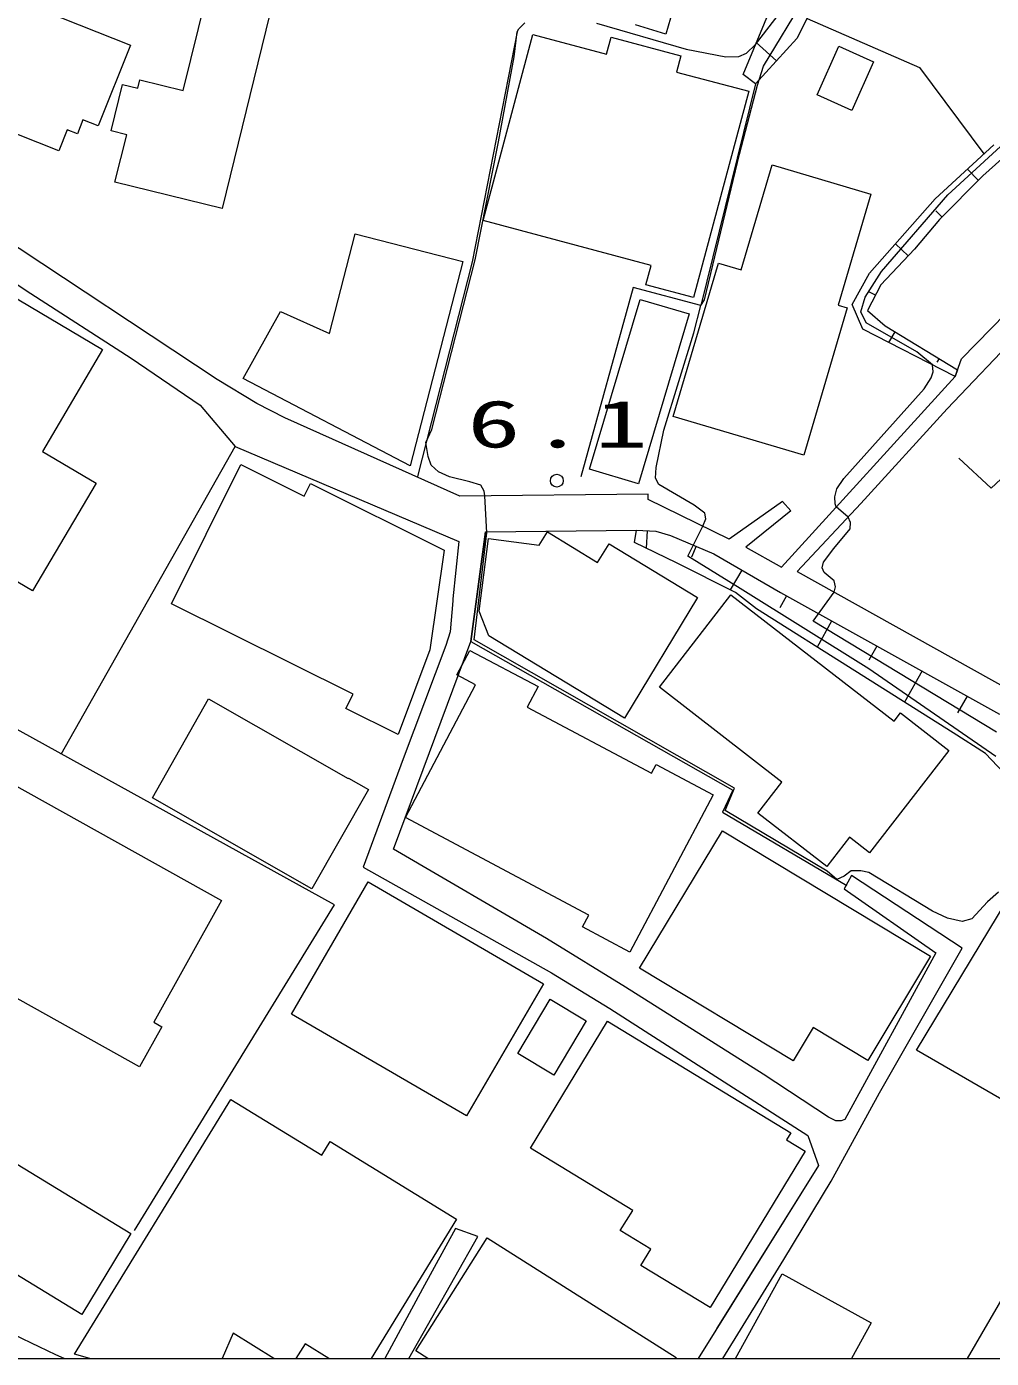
# Model space of a CAD drawing. Units: millimetres on the paper. Extents: x 20 to 1662, y 20 to 574.
# Drawn here: x 45.65 to 56.86, y 106 to 121.47 of the extents above; entities that cross this region are included whole.
import ezdxf

# ---------------------------------------------------------------- set-up
doc = ezdxf.new("R2010")
doc.units = ezdxf.units.MM
doc.layers.add('D-SUV', color=8, linetype='Continuous', lineweight=13)
doc.layers.add('D-TTL-LINE', color=7, linetype='Continuous', lineweight=13)
doc.styles.add('ＭＳ ゴシック', font='')
doc.styles.get('ＭＳ ゴシック').set_extended_font_data('MS Gothic')

msp = doc.modelspace()

# ---------------------------------------------------------------- linework, layer by layer
at = {"layer": 'D-SUV'}
for p, q in [((53.979, 120.911), (54.615, 122.441)), ((44.549, 122.171), (46.861, 121.249)), ((47.475, 120.725), (47.801, 122.053)), ((54.215, 121.007), (54.763, 121.909)), ((48.543, 121.871), (47.927, 119.353)), ((53.191, 121.749), (53.081, 121.379)), ((54.855, 121.827), (54.605, 121.327)), ((54.125, 121.259), (54.415, 121.635)), ((51.355, 121.405), (51.375, 121.439)), ((51.375, 121.439), (51.445, 121.511)), ((52.277, 121.505), (53.317, 121.205)), ((53.081, 121.379), (52.729, 121.485)), ((54.723, 121.561), (56.029, 120.991)), ((51.355, 121.405), (50.833, 118.735)), ((50.961, 119.215), (51.537, 121.375)), ((51.321, 121.115), (51.355, 121.405)), ((51.537, 121.375), (52.393, 121.145)), ((52.393, 121.145), (52.445, 121.343)), ((52.445, 121.343), (53.255, 121.127)), ((54.019, 121.159), (54.125, 121.259)), ((54.605, 121.327), (54.125, 120.803)), ((54.367, 121.067), (54.133, 121.281)), ((46.861, 121.249), (46.487, 120.313)), ((51.139, 120.129), (51.321, 121.115)), ((53.255, 121.127), (53.205, 120.939)), ((53.317, 121.205), (53.781, 121.117)), ((53.781, 121.117), (53.929, 121.121)), ((53.929, 121.121), (54.019, 121.159)), ((54.839, 120.673), (55.091, 121.239)), ((55.091, 121.239), (55.495, 121.057)), ((54.149, 120.785), (54.215, 121.007)), ((55.495, 121.057), (55.243, 120.493)), ((56.029, 120.991), (56.777, 119.989)), ((46.637, 120.255), (46.769, 120.795)), ((46.769, 120.795), (46.945, 120.753)), ((46.945, 120.753), (46.969, 120.849)), ((46.969, 120.849), (47.475, 120.725)), ((53.205, 120.939), (54.045, 120.715)), ((54.125, 120.803), (53.487, 118.227)), ((54.125, 120.803), (53.979, 120.911)), ((54.045, 120.715), (53.405, 118.321)), ((53.939, 119.985), (54.149, 120.785)), ((55.243, 120.493), (54.839, 120.673)), ((46.309, 120.385), (46.245, 120.221)), ((46.487, 120.313), (46.309, 120.385)), ((56.359, 119.513), (57.269, 120.351)), ((57.553, 120.441), (56.765, 119.733)), ((46.029, 120.023), (45.541, 120.217)), ((46.125, 120.267), (46.029, 120.023)), ((46.245, 120.221), (46.125, 120.267)), ((46.817, 120.211), (46.637, 120.255)), ((46.681, 119.659), (46.817, 120.211)), ((50.867, 118.759), (51.139, 120.129)), ((56.211, 119.467), (56.893, 120.095)), ((47.869, 117.369), (43.923, 119.971)), ((53.533, 118.295), (53.939, 119.985)), ((53.957, 118.641), (54.317, 119.861)), ((54.317, 119.861), (55.465, 119.521)), ((56.765, 119.733), (56.261, 119.227)), ((56.715, 119.681), (56.585, 119.813)), ((47.927, 119.353), (46.681, 119.659)), ((44.149, 119.399), (45.703, 118.365)), ((44.149, 119.399), (45.703, 118.365)), ((55.465, 119.521), (55.085, 118.233)), ((55.447, 118.601), (56.211, 119.467)), ((55.587, 118.623), (56.359, 119.513)), ((56.291, 119.257), (56.221, 119.327)), ((52.911, 118.693), (50.961, 119.215)), ((56.261, 119.227), (55.971, 118.881)), ((44.399, 118.981), (46.537, 117.715)), ((49.175, 117.901), (49.473, 119.059)), ((49.473, 119.059), (50.723, 118.737)), ((55.899, 118.805), (55.749, 118.945)), ((55.971, 118.881), (55.579, 118.467)), ((50.723, 118.737), (50.111, 116.367)), ((50.833, 118.735), (50.195, 116.243)), ((50.361, 116.789), (50.867, 118.759)), ((52.851, 118.469), (52.911, 118.693)), ((53.169, 116.937), (53.695, 118.719)), ((53.695, 118.719), (53.957, 118.641)), ((55.247, 118.239), (55.447, 118.601)), ((55.399, 118.325), (55.587, 118.623)), ((45.703, 118.365), (46.869, 117.615)), ((52.701, 118.437), (52.095, 116.239)), ((53.487, 118.227), (52.701, 118.437)), ((53.405, 118.321), (52.851, 118.469)), ((55.349, 118.153), (55.399, 118.325)), ((55.579, 118.467), (55.427, 118.169)), ((55.517, 118.347), (55.435, 118.389)), ((57.697, 118.445), (56.353, 117.029)), ((56.519, 117.607), (57.353, 118.465)), ((52.195, 116.327), (52.785, 118.299)), ((52.785, 118.299), (53.355, 118.129)), ((53.409, 117.909), (53.487, 118.227)), ((53.487, 118.227), (53.533, 118.295)), ((55.191, 118.201), (54.685, 116.489)), ((55.085, 118.233), (55.191, 118.201)), ((55.371, 117.953), (55.247, 118.239)), ((55.427, 118.169), (55.631, 117.991)), ((48.169, 117.379), (48.605, 118.157)), ((48.605, 118.157), (49.175, 117.901)), ((53.355, 118.129), (52.765, 116.155)), ((55.409, 118.025), (55.349, 118.153)), ((55.999, 117.691), (55.409, 118.025)), ((53.057, 116.781), (53.409, 117.909)), ((56.445, 117.401), (55.371, 117.953)), ((55.631, 117.991), (56.473, 117.481)), ((55.743, 117.923), (55.669, 117.799)), ((46.537, 117.715), (45.837, 116.533)), ((46.869, 117.615), (47.669, 117.071)), ((56.181, 117.537), (55.999, 117.691)), ((56.257, 117.613), (56.231, 117.569)), ((56.445, 117.401), (56.519, 117.607)), ((54.425, 115.189), (56.445, 117.401)), ((56.083, 117.261), (56.167, 117.389)), ((56.167, 117.389), (56.187, 117.457)), ((56.187, 117.457), (56.181, 117.537)), ((56.473, 117.481), (56.445, 117.401)), ((48.329, 117.091), (47.869, 117.369)), ((50.111, 116.367), (48.169, 117.379)), ((55.149, 116.219), (56.083, 117.261)), ((48.655, 116.921), (48.329, 117.091)), ((47.669, 117.071), (48.077, 116.589)), ((54.685, 116.489), (53.169, 116.937)), ((56.353, 117.029), (55.349, 115.929)), ((50.689, 116.013), (48.655, 116.921)), ((50.295, 116.637), (50.361, 116.789)), ((52.969, 116.347), (53.057, 116.781)), ((50.319, 116.473), (50.295, 116.637)), ((45.837, 116.533), (46.461, 116.163)), ((46.055, 113.017), (48.077, 116.589)), ((48.077, 116.589), (50.675, 115.487)), ((48.077, 116.589), (50.675, 115.487)), ((50.355, 116.373), (50.319, 116.473)), ((47.339, 114.761), (48.143, 116.381)), ((48.143, 116.381), (48.879, 116.015)), ((50.441, 116.297), (50.355, 116.373)), ((52.765, 116.155), (52.195, 116.327)), ((52.963, 116.221), (52.969, 116.347)), ((56.861, 116.106), (56.486, 116.456)), ((57.236, 116.456), (56.861, 116.106)), ((46.461, 116.163), (45.721, 114.913)), ((48.879, 116.015), (48.951, 116.159)), ((48.951, 116.159), (50.507, 115.385)), ((50.567, 116.237), (50.441, 116.297)), ((50.803, 116.179), (50.567, 116.237)), ((50.931, 116.139), (50.803, 116.179)), ((53.001, 116.149), (52.963, 116.221)), ((55.069, 116.099), (55.149, 116.219)), ((52.875, 116.035), (50.689, 116.013)), ((50.971, 116.071), (50.931, 116.139)), ((50.979, 116.017), (50.971, 116.071)), ((51.003, 115.587), (50.979, 116.017)), ((52.875, 115.975), (52.875, 116.035)), ((53.413, 115.909), (53.001, 116.149)), ((55.045, 116.007), (55.069, 116.099)), ((55.049, 115.925), (55.045, 116.007)), ((53.819, 115.515), (52.875, 115.975)), ((53.535, 115.815), (53.413, 115.909)), ((54.437, 115.951), (53.819, 115.515)), ((54.533, 115.841), (54.013, 115.419)), ((54.533, 115.841), (54.437, 115.951)), ((55.349, 115.929), (54.607, 115.139)), ((55.063, 115.889), (55.049, 115.925)), ((55.201, 115.771), (55.063, 115.889)), ((53.513, 115.665), (53.545, 115.749)), ((53.545, 115.749), (53.535, 115.815)), ((55.227, 115.709), (55.201, 115.771)), ((55.225, 115.633), (55.227, 115.709)), ((50.985, 115.599), (50.815, 114.325)), ((50.815, 114.325), (50.985, 115.599)), ((50.855, 114.343), (51.003, 115.587)), ((50.985, 115.599), (52.741, 115.617)), ((51.609, 115.443), (51.705, 115.599)), ((51.705, 115.599), (52.289, 115.243)), ((52.717, 115.475), (52.741, 115.617)), ((52.741, 115.617), (52.967, 115.605)), ((52.741, 115.617), (52.967, 115.605)), ((52.865, 115.609), (52.853, 115.409)), ((52.967, 115.605), (53.137, 115.557)), ((52.967, 115.605), (53.137, 115.557)), ((53.137, 115.557), (53.639, 115.345)), ((53.137, 115.557), (53.639, 115.345)), ((53.339, 115.315), (53.513, 115.665)), ((55.033, 115.407), (55.225, 115.633)), ((50.507, 115.385), (50.339, 114.227)), ((50.675, 115.487), (50.607, 114.821)), ((50.911, 114.677), (51.021, 115.521)), ((51.021, 115.521), (51.609, 115.443)), ((52.289, 115.243), (52.423, 115.461)), ((52.423, 115.461), (53.451, 114.835)), ((53.205, 115.237), (52.717, 115.475)), ((53.433, 115.431), (53.379, 115.305)), ((54.013, 115.419), (54.425, 115.189)), ((54.915, 115.245), (55.033, 115.407)), ((45.721, 114.913), (45.159, 115.245)), ((53.893, 114.893), (53.205, 115.237)), ((53.945, 114.939), (53.339, 115.315)), ((53.639, 115.345), (54.415, 114.893)), ((53.639, 115.345), (54.415, 114.893)), ((54.897, 115.179), (54.915, 115.245)), ((53.965, 115.155), (53.831, 114.925)), ((54.607, 115.139), (57.101, 113.747)), ((54.921, 115.127), (54.897, 115.179)), ((55.037, 115.029), (54.921, 115.127)), ((55.441, 114.007), (53.945, 114.939)), ((55.055, 114.961), (55.037, 115.029)), ((55.037, 114.899), (55.055, 114.961)), ((49.447, 113.713), (47.339, 114.761)), ((50.607, 114.797), (50.575, 114.437)), ((50.607, 114.821), (50.607, 114.797)), ((53.451, 114.835), (52.601, 113.435)), ((53.007, 113.795), (53.837, 114.867)), ((53.837, 114.867), (55.735, 113.399)), ((54.137, 114.703), (53.893, 114.893)), ((54.483, 114.855), (54.407, 114.717)), ((54.415, 114.893), (56.959, 113.483)), ((54.415, 114.893), (56.959, 113.483)), ((54.793, 114.561), (55.037, 114.899)), ((51.025, 114.393), (50.911, 114.677)), ((56.421, 113.263), (54.137, 114.703)), ((49.231, 111.267), (43.351, 114.507)), ((56.923, 113.273), (54.793, 114.561)), ((55.009, 114.563), (54.841, 114.261)), ((49.917, 111.915), (50.815, 114.325)), ((50.575, 114.437), (50.527, 114.277)), ((50.815, 114.325), (53.859, 112.599)), ((53.879, 112.623), (50.855, 114.343)), ((52.601, 113.435), (51.025, 114.393)), ((50.339, 114.227), (49.973, 113.247)), ((50.527, 114.277), (50.031, 112.961)), ((50.653, 113.937), (50.805, 114.221)), ((50.805, 114.221), (51.597, 113.801)), ((55.533, 114.273), (55.441, 114.107)), ((56.915, 112.989), (55.441, 114.007)), ((50.871, 113.821), (50.653, 113.937)), ((56.059, 113.983), (55.857, 113.619)), ((49.365, 113.549), (49.447, 113.713)), ((50.055, 112.281), (50.871, 113.821)), ((51.597, 113.801), (51.471, 113.563)), ((54.429, 112.693), (53.007, 113.795)), ((56.583, 113.691), (56.473, 113.495)), ((47.115, 112.509), (47.769, 113.659)), ((47.769, 113.659), (49.391, 112.735)), ((49.973, 113.247), (49.365, 113.549)), ((51.471, 113.563), (52.917, 112.797)), ((55.735, 113.399), (55.809, 113.495)), ((55.809, 113.495), (56.369, 113.061)), ((56.795, 113.023), (56.421, 113.263)), ((56.369, 113.061), (55.449, 111.871)), ((50.031, 112.961), (49.563, 111.705)), ((57.079, 112.727), (56.795, 113.023)), ((52.917, 112.797), (52.969, 112.895)), ((52.969, 112.895), (53.631, 112.545)), ((45.467, 112.683), (47.919, 111.317)), ((49.625, 112.605), (48.969, 111.453)), ((49.391, 112.735), (49.393, 112.739)), ((49.393, 112.739), (49.625, 112.605)), ((53.859, 112.599), (53.741, 112.345)), ((53.771, 112.361), (53.879, 112.623)), ((54.151, 112.333), (54.429, 112.693)), ((48.969, 111.453), (47.115, 112.509)), ((53.631, 112.545), (52.665, 110.719)), ((53.741, 112.345), (55.187, 111.493)), ((54.957, 111.659), (53.771, 112.361)), ((54.953, 111.713), (54.151, 112.333)), ((52.189, 111.149), (50.055, 112.281)), ((52.777, 110.531), (53.739, 112.125)), ((53.739, 112.125), (56.157, 110.669)), ((55.215, 112.051), (54.953, 111.713)), ((55.449, 111.871), (55.215, 112.051)), ((51.697, 110.877), (49.917, 111.915)), ((49.563, 111.705), (51.753, 110.479)), ((48.731, 109.999), (49.623, 111.535)), ((49.623, 111.535), (51.659, 110.349)), ((55.069, 111.563), (54.957, 111.659)), ((55.153, 111.601), (55.069, 111.563)), ((55.237, 111.663), (55.153, 111.601)), ((55.241, 111.609), (55.155, 111.451)), ((55.349, 111.663), (55.237, 111.663)), ((56.525, 110.763), (55.241, 111.609)), ((55.441, 111.643), (55.349, 111.663)), ((56.181, 111.195), (55.441, 111.643)), ((55.155, 111.451), (56.219, 110.711)), ((56.947, 111.413), (56.819, 111.301)), ((46.967, 109.387), (43.501, 111.319)), ((46.909, 107.485), (49.231, 111.267)), ((47.919, 111.317), (47.131, 109.903)), ((55.993, 109.579), (57.049, 111.321)), ((56.819, 111.301), (56.637, 111.103)), ((52.115, 111.011), (52.189, 111.149)), ((56.357, 111.113), (56.181, 111.195)), ((56.525, 111.073), (56.357, 111.113)), ((56.637, 111.103), (56.525, 111.073)), ((52.665, 110.719), (52.115, 111.011)), ((52.613, 110.311), (51.697, 110.877)), ((55.563, 109.085), (56.525, 110.763)), ((56.219, 110.711), (55.163, 108.775)), ((56.157, 110.669), (55.429, 109.459)), ((51.753, 110.479), (52.431, 110.063)), ((54.561, 109.457), (52.777, 110.531)), ((51.659, 110.349), (50.765, 108.815)), ((54.213, 109.299), (52.613, 110.311)), ((51.361, 109.541), (51.739, 110.173)), ((51.739, 110.173), (52.157, 109.921)), ((50.765, 108.815), (48.731, 109.999)), ((52.431, 110.063), (54.731, 108.587)), ((52.431, 110.063), (54.731, 108.587)), ((47.225, 109.851), (46.967, 109.387)), ((47.131, 109.903), (47.225, 109.851)), ((51.509, 108.443), (52.403, 109.915)), ((52.157, 109.921), (51.779, 109.289)), ((52.403, 109.915), (54.533, 108.619)), ((54.793, 109.841), (54.561, 109.457)), ((55.429, 109.459), (54.793, 109.841)), ((51.779, 109.289), (51.361, 109.541)), ((58.341, 108.223), (55.993, 109.579)), ((54.971, 108.801), (54.213, 109.299)), ((55.005, 108.057), (55.563, 109.085)), ((46.209, 106.049), (48.027, 109.007)), ((48.027, 109.007), (49.083, 108.359)), ((55.059, 108.759), (54.971, 108.801)), ((55.119, 108.759), (55.059, 108.759)), ((55.163, 108.775), (55.119, 108.759)), ((54.533, 108.619), (54.483, 108.537)), ((54.731, 108.587), (54.855, 108.239)), ((54.731, 108.587), (54.855, 108.239)), ((45.231, 108.443), (46.865, 107.451)), ((49.083, 108.359), (49.181, 108.519)), ((49.181, 108.519), (50.649, 107.617)), ((52.697, 107.719), (51.509, 108.443)), ((54.483, 108.537), (54.701, 108.405)), ((54.701, 108.405), (53.597, 106.591)), ((54.855, 108.239), (53.457, 106)), ((54.855, 108.239), (53.675, 106.349)), ((54.455, 107.149), (55.005, 108.057)), ((52.553, 107.485), (52.697, 107.719)), ((57.589, 107.731), (56.582, 106)), ((46.297, 106.511), (44.661, 107.503)), ((50.649, 107.617), (49.656, 106)), ((50.637, 107.507), (50.253, 106.807)), ((50.899, 107.417), (50.637, 107.507)), ((46.865, 107.451), (46.297, 106.511)), ((50.094, 106), (50.899, 107.417)), ((50.177, 106.087), (51.005, 107.399)), ((51.005, 107.399), (53.201, 106.011)), ((52.909, 107.269), (52.553, 107.485)), ((52.793, 107.079), (52.909, 107.269)), ((53.597, 106.591), (52.793, 107.079)), ((53.746, 106), (54.455, 107.149)), ((53.89, 106), (54.435, 106.983)), ((54.435, 106.983), (55.467, 106.411)), ((45.995, 106.041), (44.475, 106.767)), ((50.253, 106.807), (49.818, 106)), ((55.467, 106.411), (55.239, 106)), ((48.055, 106.291), (47.927, 106)), ((48.527, 106), (48.055, 106.291)), ((48.889, 106.169), (48.784, 106)), ((49.164, 106), (48.889, 106.169)), ((46.089, 106), (45.995, 106.041)), ((46.388, 106), (46.209, 106.049)), ((50.315, 106), (50.177, 106.087)), ((53.201, 106.011), (53.194, 106))]:
    msp.add_line(p, q, dxfattribs=at)
msp.add_circle((51.815, 116.193), 0.075, dxfattribs=at)
at = {"layer": 'D-TTL-LINE'}
msp.add_line((25, 106), (125, 106), dxfattribs=at)

# ---------------------------------------------------------------- texts
at = {"layer": 'D-SUV', "insert": (50.775, 116.569), "char_height": 0.5499, "attachment_point": 7, "style": 'ＭＳ ゴシック'}
msp.add_mtext('\\T1.2;\\W1.65;6.1', dxfattribs=at)

doc.saveas('drawing.dxf')
